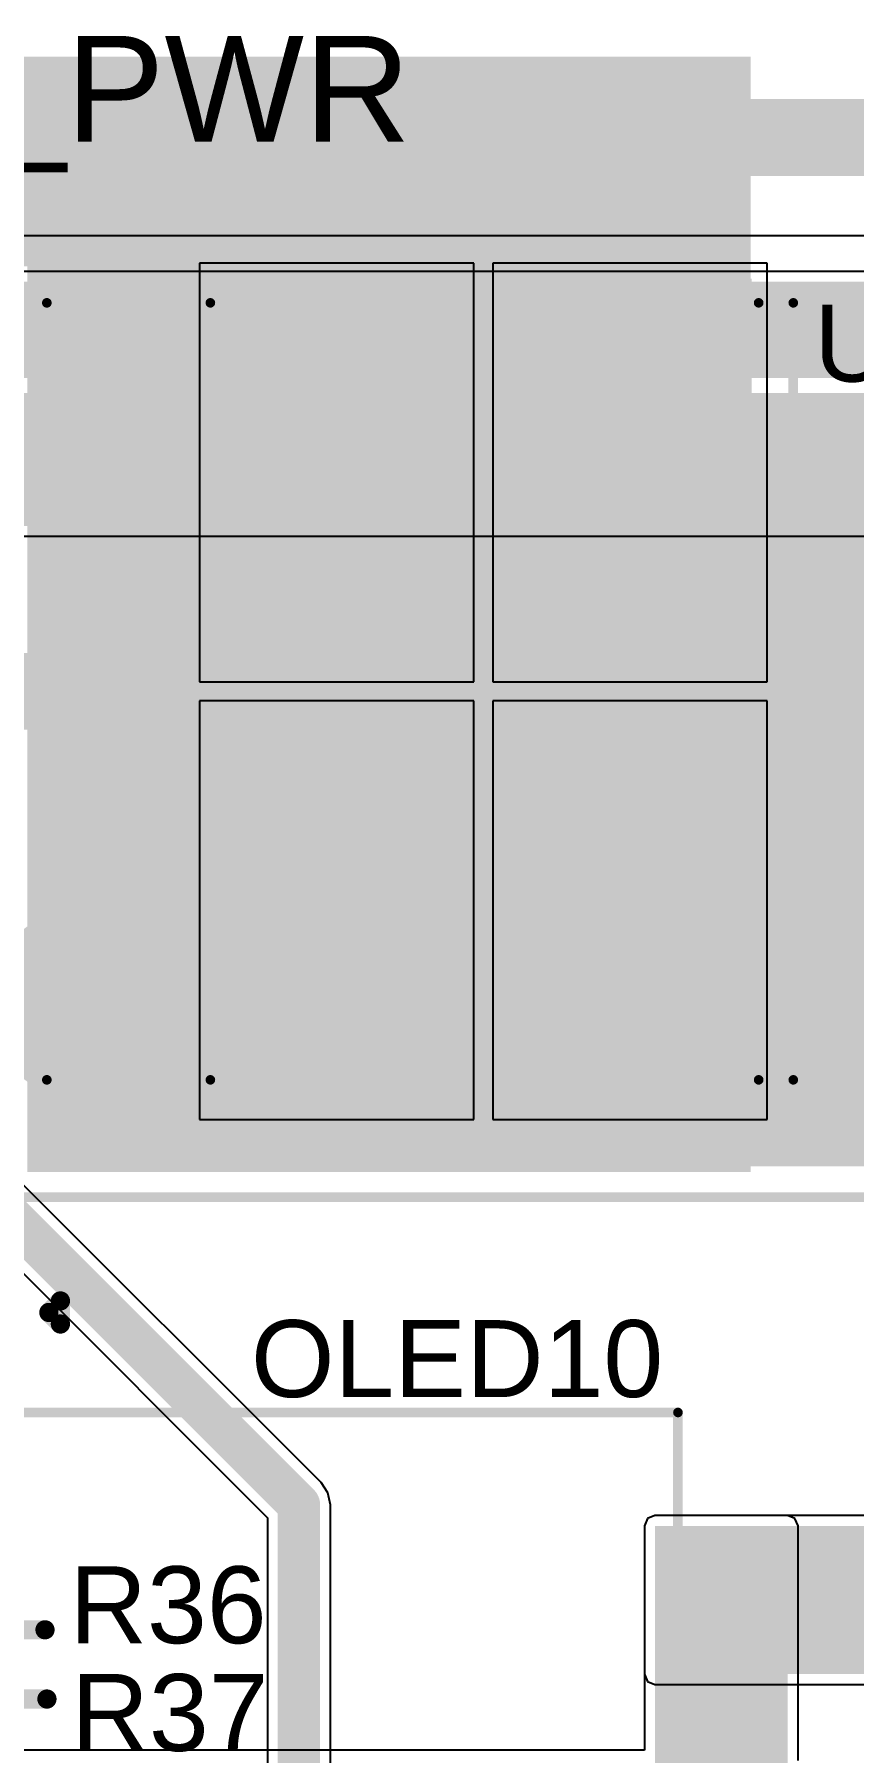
# Model space of a CAD drawing. Header units: millimetres. Extents: x -0.27 to 4.7, y -0.39 to 2.83.
# Drawn here: x 2.467 to 2.893, y 1.881 to 2.775 of the extents above; entities that cross this region are included whole.
import ezdxf

# ---------------------------------------------------------------- set-up
doc = ezdxf.new("R2010")
doc.units = ezdxf.units.MM
doc.header["$MEASUREMENT"] = 0
for name, color, linetype in [('BottomLayer', 5, 'Continuous'), ('BottomSolder', 6, 'Continuous'), ('TopLayer', 1, 'Continuous'), ('TopOverlay', 2, 'Continuous'), ('TopPaste', 8, 'Continuous'), ('TopSolder', 216, 'Continuous'), ('ViaHoleLayer', 16, 'Continuous')]:
    doc.layers.add(name, color=color, linetype=linetype)
doc.styles.add('Arial', font='', dxfattribs={"height": 0.2})
doc.styles.get('Arial').set_extended_font_data('Arial')

# ---------------------------------------------------------------- blocks, each defined once
blk = doc.blocks.new('OLED_0_96________2C_7')
at = {"layer": 'TopOverlay', "const_width": 0.005}
for points in [[(-0.539, 0.062), (0.539, 0.062)], [(0.539, -1.036), (0.539, 0.062)]]:
    blk.add_lwpolyline(points, dxfattribs=at)
at = {"layer": 'TopOverlay', "const_width": 0.0025}
blk.add_lwpolyline([(0.53775, 0.062, 1), (0.54025, 0.062, 1)], format="xyb", close=True, dxfattribs=at)
blk.add_lwpolyline([(0.53775, 0.062, 1), (0.54025, 0.062, 1)], format="xyb", close=True, dxfattribs=at)
blk = doc.blocks.new('ZIO_101954_8')
at = {"layer": 'TopOverlay'}
for points, const_width in [([(-0.719, 0.0569999), (0.719, 0.057)], 0.005), ([(0.212, -0.003), (0.218, 0.003)], 0.01), ([(0.212, -0.003), (0.218, -0.009)], 0.01), ([(0.218, -0.009), (0.218, 0.003)], 0.01)]:
    blk.add_lwpolyline(points, dxfattribs=dict(at, const_width=const_width))
at = {"layer": 'TopOverlay', "const_width": 0.005}
for points in [[(0.2095, -0.003, 1), (0.2145, -0.003, 1)], [(0.2095, -0.003, 1), (0.2145, -0.003, 1)], [(0.2155, 0.003, 1), (0.2205, 0.003, 1)], [(0.2155, 0.003, 1), (0.2205, 0.003, 1)], [(0.2155, -0.009, 1), (0.2205, -0.009, 1)], [(0.2155, -0.009, 1), (0.2205, -0.009, 1)]]:
    blk.add_lwpolyline(points, format="xyb", close=True, dxfattribs=at)
blk = doc.blocks.new('DDPAK_54')
at = {"layer": 'TopLayer'}
for points in [[(-0.21259835, 0.32647645), (0.21259855, 0.32647645), (0.21259855, 0.05127955), (-0.21259835, 0.05127955)], [(-0.1549212, -0.1463582), (-0.1127952, -0.1463582), (-0.1127952, -0.2313976), (-0.1549212, -0.2313976)], [(-0.0879921, -0.1463582), (-0.0458661, -0.1463582), (-0.0458661, -0.2313976), (-0.0879921, -0.2313976)], [(-0.0210629, -0.1463582), (0.0210631, -0.1463582), (0.0210631, -0.2313976), (-0.0210629, -0.2313976)], [(0.0458662, -0.1463582), (0.0879922, -0.1463582), (0.0879922, -0.2313976), (0.0458662, -0.2313976)], [(0.1127953, -0.1463582), (0.1549213, -0.1463582), (0.1549213, -0.2313976), (0.1127953, -0.2313976)]]:
    blk.add_hatch(color=1, dxfattribs=at).paths.add_polyline_path(points)
at = {"layer": 'TopPaste'}
for points in [[(-0.21259835, 0.32647645), (0.21259855, 0.32647645), (0.21259855, 0.05127955), (-0.21259835, 0.05127955)], [(-0.1549212, -0.1463582), (-0.1127952, -0.1463582), (-0.1127952, -0.2313976), (-0.1549212, -0.2313976)], [(-0.0879921, -0.1463582), (-0.0458661, -0.1463582), (-0.0458661, -0.2313976), (-0.0879921, -0.2313976)], [(-0.0210629, -0.1463582), (0.0210631, -0.1463582), (0.0210631, -0.2313976), (-0.0210629, -0.2313976)], [(0.0458662, -0.1463582), (0.0879922, -0.1463582), (0.0879922, -0.2313976), (0.0458662, -0.2313976)], [(0.1127953, -0.1463582), (0.1549213, -0.1463582), (0.1549213, -0.2313976), (0.1127953, -0.2313976)]]:
    blk.add_hatch(color=8, dxfattribs=at).paths.add_polyline_path(points)
at = {"layer": 'TopSolder'}
for points in [[(-0.21456685, 0.32844495), (0.21456705, 0.32844495), (0.21456705, 0.04931105), (-0.21456685, 0.04931105)], [(-0.1568897, -0.1443897), (-0.1108267, -0.1443897), (-0.1108267, -0.2333661), (-0.1568897, -0.2333661)], [(-0.0899606, -0.1443897), (-0.0438976, -0.1443897), (-0.0438976, -0.2333661), (-0.0899606, -0.2333661)], [(-0.0230314, -0.1443897), (0.0230316, -0.1443897), (0.0230316, -0.2333661), (-0.0230314, -0.2333661)], [(0.0438977, -0.1443897), (0.0899607, -0.1443897), (0.0899607, -0.2333661), (0.0438977, -0.2333661)], [(0.1108268, -0.1443897), (0.1568898, -0.1443897), (0.1568898, -0.2333661), (0.1108268, -0.2333661)]]:
    blk.add_hatch(color=216, dxfattribs=at).paths.add_polyline_path(points)
at = {"layer": 'TopOverlay'}
for points, const_width in [([(-0.202, 0.332), (-0.202, 0.35)], 0.005), ([(0.202, 0.35), (-0.202, 0.35)], 0.005), ([(0.2020002, 0.3499998), (0.202, 0.35)], 0.005), ([(0.2020002, 0.332), (0.2020002, 0.3499998)], 0.005), ([(-0.202, -0.038), (-0.202, 0.047)], 0.005), ([(0.2020002, -0.038), (0.2020002, 0.047)], 0.005), ([(0.2020002, -0.038), (-0.202, -0.038)], 0.005), ([(-0.167, -0.196), (-0.167, -0.186)], 0.01), ([(-0.162, -0.191), (-0.167, -0.186)], 0.01), ([(-0.167, -0.196), (-0.162, -0.191)], 0.01)]:
    blk.add_lwpolyline(points, dxfattribs=dict(at, const_width=const_width))
for points, const_width in [([(-0.20325, 0.35, 1), (-0.20075, 0.35, 1)], 0.0025), ([(-0.20325, 0.35, 1), (-0.20075, 0.35, 1)], 0.0025), ([(0.20075, 0.35, 1), (0.20325, 0.35, 1)], 0.0025), ([(0.20075, 0.35, 1), (0.20325, 0.35, 1)], 0.0025), ([(0.2007502, 0.3499998, 1), (0.2032502, 0.3499998, 1)], 0.0025), ([(0.2007502, 0.3499998, 1), (0.2032502, 0.3499998, 1)], 0.0025), ([(-0.20325, 0.332, 1), (-0.20075, 0.332, 1)], 0.0025), ([(0.2007502, 0.332, 1), (0.2032502, 0.332, 1)], 0.0025), ([(-0.20325, 0.047, 1), (-0.20075, 0.047, 1)], 0.0025), ([(0.2007502, 0.047, 1), (0.2032502, 0.047, 1)], 0.0025), ([(-0.20325, -0.038, 1), (-0.20075, -0.038, 1)], 0.0025), ([(-0.20325, -0.038, 1), (-0.20075, -0.038, 1)], 0.0025), ([(0.2007502, -0.038, 1), (0.2032502, -0.038, 1)], 0.0025), ([(0.2007502, -0.038, 1), (0.2032502, -0.038, 1)], 0.0025), ([(-0.1695, -0.186, 1), (-0.1645, -0.186, 1)], 0.005), ([(-0.1695, -0.186, 1), (-0.1645, -0.186, 1)], 0.005), ([(-0.1645, -0.191, 1), (-0.1595, -0.191, 1)], 0.005), ([(-0.1645, -0.191, 1), (-0.1595, -0.191, 1)], 0.005), ([(-0.1695, -0.196, 1), (-0.1645, -0.196, 1)], 0.005), ([(-0.1695, -0.196, 1), (-0.1645, -0.196, 1)], 0.005)]:
    blk.add_lwpolyline(points, format="xyb", close=True, dxfattribs=dict(at, const_width=const_width))

msp = doc.modelspace()

# ---------------------------------------------------------------- hatches: boundary and pattern name
at = {"layer": 'BottomLayer'}
for points in [[(2.3088226, 2.6539486), (2.8398226, 2.6539486), (2.8398226, 2.7629486), (2.3088226, 2.7629486)], [(2.395, 2.519), (3.219, 2.519), (3.219, 2.588), (2.395, 2.588)], [(2.8535789, 2.218), (3.0019999, 2.218), (3.0019999, 2.513), (2.8535789, 2.513)], [(2.8608226, 2.2189486), (3.2928226, 2.2189486), (3.2928226, 2.514), (2.8608226, 2.514)], [(2.79, 1.922), (3.247, 1.922), (3.247, 1.999), (2.79, 1.999)]]:
    msp.add_hatch(color=5, dxfattribs=at).paths.add_polyline_path(points)
h = msp.add_hatch(color=5, dxfattribs=at)
edge = h.paths.add_edge_path()
edge.add_arc((2.4808226, 2.6679486), 0.011811, 0, 360)
h = msp.add_hatch(color=5, dxfattribs=at)
edge = h.paths.add_edge_path()
edge.add_arc((2.5068226, 2.6679486), 0.011811, 0, 360)
h = msp.add_hatch(color=5, dxfattribs=at)
edge = h.paths.add_edge_path()
edge.add_arc((2.5328226, 2.6679486), 0.011811, 0, 360)
h = msp.add_hatch(color=5, dxfattribs=at)
edge = h.paths.add_edge_path()
edge.add_arc((2.5588226, 2.6679486), 0.011811, 0, 360)
h = msp.add_hatch(color=5, dxfattribs=at)
edge = h.paths.add_edge_path()
edge.add_arc((2.5848226, 2.6679486), 0.011811, 0, 360)
h = msp.add_hatch(color=5, dxfattribs=at)
edge = h.paths.add_edge_path()
edge.add_arc((2.6108226, 2.6679486), 0.011811, 0, 360)
h = msp.add_hatch(color=5, dxfattribs=at)
edge = h.paths.add_edge_path()
edge.add_arc((2.6368226, 2.6679486), 0.011811, 0, 360)
h = msp.add_hatch(color=5, dxfattribs=at)
edge = h.paths.add_edge_path()
edge.add_arc((2.6628226, 2.6679486), 0.011811, 0, 360)
h = msp.add_hatch(color=5, dxfattribs=at)
edge = h.paths.add_edge_path()
edge.add_arc((2.6888226, 2.6679486), 0.011811, 0, 360)
h = msp.add_hatch(color=5, dxfattribs=at)
edge = h.paths.add_edge_path()
edge.add_arc((2.7148226, 2.6679486), 0.011811, 0, 360)
h = msp.add_hatch(color=5, dxfattribs=at)
edge = h.paths.add_edge_path()
edge.add_arc((2.7408226, 2.6679486), 0.011811, 0, 360)
h = msp.add_hatch(color=5, dxfattribs=at)
edge = h.paths.add_edge_path()
edge.add_arc((2.7668226, 2.6679486), 0.011811, 0, 360)
h = msp.add_hatch(color=5, dxfattribs=at)
edge = h.paths.add_edge_path()
edge.add_arc((2.7928226, 2.6679486), 0.011811, 0, 360)
h = msp.add_hatch(color=5, dxfattribs=at)
edge = h.paths.add_edge_path()
edge.add_arc((2.8188226, 2.6679486), 0.011811, 0, 360)
h = msp.add_hatch(color=5, dxfattribs=at)
edge = h.paths.add_edge_path()
edge.add_arc((2.8748226, 2.5011296), 0.011811, 0, 360)
h = msp.add_hatch(color=5, dxfattribs=at)
edge = h.paths.add_edge_path()
edge.add_arc((2.8748226, 2.4747115), 0.011811, 0, 360)
h = msp.add_hatch(color=5, dxfattribs=at)
edge = h.paths.add_edge_path()
edge.add_arc((2.8748226, 2.4482934), 0.011811, 0, 360)
h = msp.add_hatch(color=5, dxfattribs=at)
edge = h.paths.add_edge_path()
edge.add_arc((2.8748226, 2.4218753), 0.011811, 0, 360)
h = msp.add_hatch(color=5, dxfattribs=at)
edge = h.paths.add_edge_path()
edge.add_arc((2.8748226, 2.3954572), 0.011811, 0, 360)
h = msp.add_hatch(color=5, dxfattribs=at)
edge = h.paths.add_edge_path()
edge.add_arc((2.8748226, 2.3690391), 0.011811, 0, 360)
h = msp.add_hatch(color=5, dxfattribs=at)
edge = h.paths.add_edge_path()
edge.add_arc((2.8748226, 2.342621), 0.011811, 0, 360)
h = msp.add_hatch(color=5, dxfattribs=at)
edge = h.paths.add_edge_path()
edge.add_arc((2.8748226, 2.3162029), 0.011811, 0, 360)
h = msp.add_hatch(color=5, dxfattribs=at)
edge = h.paths.add_edge_path()
edge.add_arc((2.8748226, 2.2897848), 0.011811, 0, 360)
h = msp.add_hatch(color=5, dxfattribs=at)
edge = h.paths.add_edge_path()
edge.add_arc((2.8748226, 2.2633667), 0.011811, 0, 360)
h = msp.add_hatch(color=5, dxfattribs=at)
edge = h.paths.add_edge_path()
edge.add_arc((2.8748226, 2.2369486), 0.011811, 0, 360)
h = msp.add_hatch(color=5, dxfattribs=at)
edge = h.paths.add_edge_path()
edge.add_arc((2.4808226, 2.1979487), 0.011811, 0, 360)
h = msp.add_hatch(color=5, dxfattribs=at)
edge = h.paths.add_edge_path()
edge.add_arc((2.5068226, 2.1979487), 0.011811, 0, 360)
h = msp.add_hatch(color=5, dxfattribs=at)
edge = h.paths.add_edge_path()
edge.add_arc((2.5328226, 2.1979487), 0.011811, 0, 360)
h = msp.add_hatch(color=5, dxfattribs=at)
edge = h.paths.add_edge_path()
edge.add_arc((2.5588226, 2.1979487), 0.011811, 0, 360)
h = msp.add_hatch(color=5, dxfattribs=at)
edge = h.paths.add_edge_path()
edge.add_arc((2.5848226, 2.1979487), 0.011811, 0, 360)
h = msp.add_hatch(color=5, dxfattribs=at)
edge = h.paths.add_edge_path()
edge.add_arc((2.6108226, 2.1979487), 0.011811, 0, 360)
h = msp.add_hatch(color=5, dxfattribs=at)
edge = h.paths.add_edge_path()
edge.add_arc((2.6368226, 2.1979487), 0.011811, 0, 360)
h = msp.add_hatch(color=5, dxfattribs=at)
edge = h.paths.add_edge_path()
edge.add_arc((2.6628226, 2.1979487), 0.011811, 0, 360)
h = msp.add_hatch(color=5, dxfattribs=at)
edge = h.paths.add_edge_path()
edge.add_arc((2.6888226, 2.1979487), 0.011811, 0, 360)
h = msp.add_hatch(color=5, dxfattribs=at)
edge = h.paths.add_edge_path()
edge.add_arc((2.7148226, 2.1979487), 0.011811, 0, 360)
h = msp.add_hatch(color=5, dxfattribs=at)
edge = h.paths.add_edge_path()
edge.add_arc((2.7408226, 2.1979487), 0.011811, 0, 360)
h = msp.add_hatch(color=5, dxfattribs=at)
edge = h.paths.add_edge_path()
edge.add_arc((2.7668226, 2.1979487), 0.011811, 0, 360)
h = msp.add_hatch(color=5, dxfattribs=at)
edge = h.paths.add_edge_path()
edge.add_arc((2.7928226, 2.1979487), 0.011811, 0, 360)
h = msp.add_hatch(color=5, dxfattribs=at)
edge = h.paths.add_edge_path()
edge.add_arc((2.8188226, 2.1979487), 0.011811, 0, 360)
h = msp.add_hatch(color=5, dxfattribs=at)
edge = h.paths.add_edge_path()
edge.add_arc((2.819, 1.976), 0.011811, 0, 360)
h = msp.add_hatch(color=5, dxfattribs=at)
edge = h.paths.add_edge_path()
edge.add_arc((2.819, 1.94), 0.011811, 0, 360)
at = {"layer": 'BottomSolder'}
h = msp.add_hatch(color=6, dxfattribs=at)
edge = h.paths.add_edge_path()
edge.add_arc((2.4808226, 2.6679486), 0.0059055, 0, 360)
h = msp.add_hatch(color=6, dxfattribs=at)
edge = h.paths.add_edge_path()
edge.add_arc((2.5068226, 2.6679486), 0.0059055, 0, 360)
h = msp.add_hatch(color=6, dxfattribs=at)
edge = h.paths.add_edge_path()
edge.add_arc((2.5328226, 2.6679486), 0.0059055, 0, 360)
h = msp.add_hatch(color=6, dxfattribs=at)
edge = h.paths.add_edge_path()
edge.add_arc((2.5588226, 2.6679486), 0.0059055, 0, 360)
h = msp.add_hatch(color=6, dxfattribs=at)
edge = h.paths.add_edge_path()
edge.add_arc((2.5848226, 2.6679486), 0.0059055, 0, 360)
h = msp.add_hatch(color=6, dxfattribs=at)
edge = h.paths.add_edge_path()
edge.add_arc((2.6108226, 2.6679486), 0.0059055, 0, 360)
h = msp.add_hatch(color=6, dxfattribs=at)
edge = h.paths.add_edge_path()
edge.add_arc((2.6368226, 2.6679486), 0.0059055, 0, 360)
h = msp.add_hatch(color=6, dxfattribs=at)
edge = h.paths.add_edge_path()
edge.add_arc((2.6628226, 2.6679486), 0.0059055, 0, 360)
h = msp.add_hatch(color=6, dxfattribs=at)
edge = h.paths.add_edge_path()
edge.add_arc((2.6888226, 2.6679486), 0.0059055, 0, 360)
h = msp.add_hatch(color=6, dxfattribs=at)
edge = h.paths.add_edge_path()
edge.add_arc((2.7148226, 2.6679486), 0.0059055, 0, 360)
h = msp.add_hatch(color=6, dxfattribs=at)
edge = h.paths.add_edge_path()
edge.add_arc((2.7408226, 2.6679486), 0.0059055, 0, 360)
h = msp.add_hatch(color=6, dxfattribs=at)
edge = h.paths.add_edge_path()
edge.add_arc((2.7668226, 2.6679486), 0.0059055, 0, 360)
h = msp.add_hatch(color=6, dxfattribs=at)
edge = h.paths.add_edge_path()
edge.add_arc((2.7928226, 2.6679486), 0.0059055, 0, 360)
h = msp.add_hatch(color=6, dxfattribs=at)
edge = h.paths.add_edge_path()
edge.add_arc((2.8188226, 2.6679486), 0.0059055, 0, 360)
h = msp.add_hatch(color=6, dxfattribs=at)
edge = h.paths.add_edge_path()
edge.add_arc((2.8748226, 2.5011296), 0.0059055, 0, 360)
h = msp.add_hatch(color=6, dxfattribs=at)
edge = h.paths.add_edge_path()
edge.add_arc((2.8748226, 2.4747115), 0.0059055, 0, 360)
h = msp.add_hatch(color=6, dxfattribs=at)
edge = h.paths.add_edge_path()
edge.add_arc((2.8748226, 2.4482934), 0.0059055, 0, 360)
h = msp.add_hatch(color=6, dxfattribs=at)
edge = h.paths.add_edge_path()
edge.add_arc((2.8748226, 2.4218753), 0.0059055, 0, 360)
h = msp.add_hatch(color=6, dxfattribs=at)
edge = h.paths.add_edge_path()
edge.add_arc((2.8748226, 2.3954572), 0.0059055, 0, 360)
h = msp.add_hatch(color=6, dxfattribs=at)
edge = h.paths.add_edge_path()
edge.add_arc((2.8748226, 2.3690391), 0.0059055, 0, 360)
h = msp.add_hatch(color=6, dxfattribs=at)
edge = h.paths.add_edge_path()
edge.add_arc((2.8748226, 2.342621), 0.0059055, 0, 360)
h = msp.add_hatch(color=6, dxfattribs=at)
edge = h.paths.add_edge_path()
edge.add_arc((2.8748226, 2.3162029), 0.0059055, 0, 360)
h = msp.add_hatch(color=6, dxfattribs=at)
edge = h.paths.add_edge_path()
edge.add_arc((2.8748226, 2.2897848), 0.0059055, 0, 360)
h = msp.add_hatch(color=6, dxfattribs=at)
edge = h.paths.add_edge_path()
edge.add_arc((2.8748226, 2.2633667), 0.0059055, 0, 360)
h = msp.add_hatch(color=6, dxfattribs=at)
edge = h.paths.add_edge_path()
edge.add_arc((2.8748226, 2.2369486), 0.0059055, 0, 360)
h = msp.add_hatch(color=6, dxfattribs=at)
edge = h.paths.add_edge_path()
edge.add_arc((2.4808226, 2.1979487), 0.0059055, 0, 360)
h = msp.add_hatch(color=6, dxfattribs=at)
edge = h.paths.add_edge_path()
edge.add_arc((2.5068226, 2.1979487), 0.0059055, 0, 360)
h = msp.add_hatch(color=6, dxfattribs=at)
edge = h.paths.add_edge_path()
edge.add_arc((2.5328226, 2.1979487), 0.0059055, 0, 360)
h = msp.add_hatch(color=6, dxfattribs=at)
edge = h.paths.add_edge_path()
edge.add_arc((2.5588226, 2.1979487), 0.0059055, 0, 360)
h = msp.add_hatch(color=6, dxfattribs=at)
edge = h.paths.add_edge_path()
edge.add_arc((2.5848226, 2.1979487), 0.0059055, 0, 360)
h = msp.add_hatch(color=6, dxfattribs=at)
edge = h.paths.add_edge_path()
edge.add_arc((2.6108226, 2.1979487), 0.0059055, 0, 360)
h = msp.add_hatch(color=6, dxfattribs=at)
edge = h.paths.add_edge_path()
edge.add_arc((2.6368226, 2.1979487), 0.0059055, 0, 360)
h = msp.add_hatch(color=6, dxfattribs=at)
edge = h.paths.add_edge_path()
edge.add_arc((2.6628226, 2.1979487), 0.0059055, 0, 360)
h = msp.add_hatch(color=6, dxfattribs=at)
edge = h.paths.add_edge_path()
edge.add_arc((2.6888226, 2.1979487), 0.0059055, 0, 360)
h = msp.add_hatch(color=6, dxfattribs=at)
edge = h.paths.add_edge_path()
edge.add_arc((2.7148226, 2.1979487), 0.0059055, 0, 360)
h = msp.add_hatch(color=6, dxfattribs=at)
edge = h.paths.add_edge_path()
edge.add_arc((2.7408226, 2.1979487), 0.0059055, 0, 360)
h = msp.add_hatch(color=6, dxfattribs=at)
edge = h.paths.add_edge_path()
edge.add_arc((2.7668226, 2.1979487), 0.0059055, 0, 360)
h = msp.add_hatch(color=6, dxfattribs=at)
edge = h.paths.add_edge_path()
edge.add_arc((2.7928226, 2.1979487), 0.0059055, 0, 360)
h = msp.add_hatch(color=6, dxfattribs=at)
edge = h.paths.add_edge_path()
edge.add_arc((2.8188226, 2.1979487), 0.0059055, 0, 360)
h = msp.add_hatch(color=6, dxfattribs=at)
edge = h.paths.add_edge_path()
edge.add_arc((2.819, 1.976), 0.0059055, 0, 360)
h = msp.add_hatch(color=6, dxfattribs=at)
edge = h.paths.add_edge_path()
edge.add_arc((2.819, 1.94), 0.0059055, 0, 360)
at = {"layer": 'TopLayer'}
for points in [[(2.4638226, 2.183), (2.8398226, 2.183), (2.8398226, 2.6919486), (2.4638226, 2.6919486)], [(2.7878226, 2.186), (3.0498226, 2.186), (3.0498226, 2.5769486), (2.7878226, 2.5769486)], [(2.79, 1.8441474), (2.859, 1.8441474), (2.859, 1.999), (2.79, 1.999)]]:
    msp.add_hatch(color=1, dxfattribs=at).paths.add_polyline_path(points)
h = msp.add_hatch(color=1, dxfattribs=at)
edge = h.paths.add_edge_path()
edge.add_arc((2.4808226, 2.6679486), 0.011811, 0, 360)
h = msp.add_hatch(color=1, dxfattribs=at)
edge = h.paths.add_edge_path()
edge.add_arc((2.5068226, 2.6679486), 0.011811, 0, 360)
h = msp.add_hatch(color=1, dxfattribs=at)
edge = h.paths.add_edge_path()
edge.add_arc((2.5328226, 2.6679486), 0.011811, 0, 360)
h = msp.add_hatch(color=1, dxfattribs=at)
edge = h.paths.add_edge_path()
edge.add_arc((2.5588226, 2.6679486), 0.011811, 0, 360)
h = msp.add_hatch(color=1, dxfattribs=at)
edge = h.paths.add_edge_path()
edge.add_arc((2.5848226, 2.6679486), 0.011811, 0, 360)
h = msp.add_hatch(color=1, dxfattribs=at)
edge = h.paths.add_edge_path()
edge.add_arc((2.6108226, 2.6679486), 0.011811, 0, 360)
h = msp.add_hatch(color=1, dxfattribs=at)
edge = h.paths.add_edge_path()
edge.add_arc((2.6368226, 2.6679486), 0.011811, 0, 360)
h = msp.add_hatch(color=1, dxfattribs=at)
edge = h.paths.add_edge_path()
edge.add_arc((2.6628226, 2.6679486), 0.011811, 0, 360)
h = msp.add_hatch(color=1, dxfattribs=at)
edge = h.paths.add_edge_path()
edge.add_arc((2.6888226, 2.6679486), 0.011811, 0, 360)
h = msp.add_hatch(color=1, dxfattribs=at)
edge = h.paths.add_edge_path()
edge.add_arc((2.7148226, 2.6679486), 0.011811, 0, 360)
h = msp.add_hatch(color=1, dxfattribs=at)
edge = h.paths.add_edge_path()
edge.add_arc((2.7408226, 2.6679486), 0.011811, 0, 360)
h = msp.add_hatch(color=1, dxfattribs=at)
edge = h.paths.add_edge_path()
edge.add_arc((2.7668226, 2.6679486), 0.011811, 0, 360)
h = msp.add_hatch(color=1, dxfattribs=at)
edge = h.paths.add_edge_path()
edge.add_arc((2.7928226, 2.6679486), 0.011811, 0, 360)
h = msp.add_hatch(color=1, dxfattribs=at)
edge = h.paths.add_edge_path()
edge.add_arc((2.8188226, 2.6679486), 0.011811, 0, 360)
h = msp.add_hatch(color=1, dxfattribs=at)
edge = h.paths.add_edge_path()
edge.add_arc((2.8748226, 2.5011296), 0.011811, 0, 360)
h = msp.add_hatch(color=1, dxfattribs=at)
edge = h.paths.add_edge_path()
edge.add_arc((2.8748226, 2.4747115), 0.011811, 0, 360)
h = msp.add_hatch(color=1, dxfattribs=at)
edge = h.paths.add_edge_path()
edge.add_arc((2.8748226, 2.4482934), 0.011811, 0, 360)
h = msp.add_hatch(color=1, dxfattribs=at)
edge = h.paths.add_edge_path()
edge.add_arc((2.8748226, 2.4218753), 0.011811, 0, 360)
h = msp.add_hatch(color=1, dxfattribs=at)
edge = h.paths.add_edge_path()
edge.add_arc((2.8748226, 2.3954572), 0.011811, 0, 360)
h = msp.add_hatch(color=1, dxfattribs=at)
edge = h.paths.add_edge_path()
edge.add_arc((2.8748226, 2.3690391), 0.011811, 0, 360)
h = msp.add_hatch(color=1, dxfattribs=at)
edge = h.paths.add_edge_path()
edge.add_arc((2.8748226, 2.342621), 0.011811, 0, 360)
h = msp.add_hatch(color=1, dxfattribs=at)
edge = h.paths.add_edge_path()
edge.add_arc((2.8748226, 2.3162029), 0.011811, 0, 360)
h = msp.add_hatch(color=1, dxfattribs=at)
edge = h.paths.add_edge_path()
edge.add_arc((2.8748226, 2.2897848), 0.011811, 0, 360)
h = msp.add_hatch(color=1, dxfattribs=at)
edge = h.paths.add_edge_path()
edge.add_arc((2.8748226, 2.2633667), 0.011811, 0, 360)
h = msp.add_hatch(color=1, dxfattribs=at)
edge = h.paths.add_edge_path()
edge.add_arc((2.8748226, 2.2369486), 0.011811, 0, 360)
h = msp.add_hatch(color=1, dxfattribs=at)
edge = h.paths.add_edge_path()
edge.add_arc((2.4808226, 2.1979487), 0.011811, 0, 360)
h = msp.add_hatch(color=1, dxfattribs=at)
edge = h.paths.add_edge_path()
edge.add_arc((2.5068226, 2.1979487), 0.011811, 0, 360)
h = msp.add_hatch(color=1, dxfattribs=at)
edge = h.paths.add_edge_path()
edge.add_arc((2.5328226, 2.1979487), 0.011811, 0, 360)
h = msp.add_hatch(color=1, dxfattribs=at)
edge = h.paths.add_edge_path()
edge.add_arc((2.5588226, 2.1979487), 0.011811, 0, 360)
h = msp.add_hatch(color=1, dxfattribs=at)
edge = h.paths.add_edge_path()
edge.add_arc((2.5848226, 2.1979487), 0.011811, 0, 360)
h = msp.add_hatch(color=1, dxfattribs=at)
edge = h.paths.add_edge_path()
edge.add_arc((2.6108226, 2.1979487), 0.011811, 0, 360)
h = msp.add_hatch(color=1, dxfattribs=at)
edge = h.paths.add_edge_path()
edge.add_arc((2.6368226, 2.1979487), 0.011811, 0, 360)
h = msp.add_hatch(color=1, dxfattribs=at)
edge = h.paths.add_edge_path()
edge.add_arc((2.6628226, 2.1979487), 0.011811, 0, 360)
h = msp.add_hatch(color=1, dxfattribs=at)
edge = h.paths.add_edge_path()
edge.add_arc((2.6888226, 2.1979487), 0.011811, 0, 360)
h = msp.add_hatch(color=1, dxfattribs=at)
edge = h.paths.add_edge_path()
edge.add_arc((2.7148226, 2.1979487), 0.011811, 0, 360)
h = msp.add_hatch(color=1, dxfattribs=at)
edge = h.paths.add_edge_path()
edge.add_arc((2.7408226, 2.1979487), 0.011811, 0, 360)
h = msp.add_hatch(color=1, dxfattribs=at)
edge = h.paths.add_edge_path()
edge.add_arc((2.7668226, 2.1979487), 0.011811, 0, 360)
h = msp.add_hatch(color=1, dxfattribs=at)
edge = h.paths.add_edge_path()
edge.add_arc((2.7928226, 2.1979487), 0.011811, 0, 360)
h = msp.add_hatch(color=1, dxfattribs=at)
edge = h.paths.add_edge_path()
edge.add_arc((2.8188226, 2.1979487), 0.011811, 0, 360)
h = msp.add_hatch(color=1, dxfattribs=at)
edge = h.paths.add_edge_path()
edge.add_arc((2.819, 1.976), 0.011811, 0, 360)
h = msp.add_hatch(color=1, dxfattribs=at)
edge = h.paths.add_edge_path()
edge.add_arc((2.819, 1.94), 0.011811, 0, 360)
at = {"layer": 'TopSolder'}
h = msp.add_hatch(color=216, dxfattribs=at)
edge = h.paths.add_edge_path()
edge.add_arc((2.4808226, 2.6679486), 0.0059055, 0, 360)
h = msp.add_hatch(color=216, dxfattribs=at)
edge = h.paths.add_edge_path()
edge.add_arc((2.5068226, 2.6679486), 0.0059055, 0, 360)
h = msp.add_hatch(color=216, dxfattribs=at)
edge = h.paths.add_edge_path()
edge.add_arc((2.5328226, 2.6679486), 0.0059055, 0, 360)
h = msp.add_hatch(color=216, dxfattribs=at)
edge = h.paths.add_edge_path()
edge.add_arc((2.5588226, 2.6679486), 0.0059055, 0, 360)
h = msp.add_hatch(color=216, dxfattribs=at)
edge = h.paths.add_edge_path()
edge.add_arc((2.5848226, 2.6679486), 0.0059055, 0, 360)
h = msp.add_hatch(color=216, dxfattribs=at)
edge = h.paths.add_edge_path()
edge.add_arc((2.6108226, 2.6679486), 0.0059055, 0, 360)
h = msp.add_hatch(color=216, dxfattribs=at)
edge = h.paths.add_edge_path()
edge.add_arc((2.6368226, 2.6679486), 0.0059055, 0, 360)
h = msp.add_hatch(color=216, dxfattribs=at)
edge = h.paths.add_edge_path()
edge.add_arc((2.6628226, 2.6679486), 0.0059055, 0, 360)
h = msp.add_hatch(color=216, dxfattribs=at)
edge = h.paths.add_edge_path()
edge.add_arc((2.6888226, 2.6679486), 0.0059055, 0, 360)
h = msp.add_hatch(color=216, dxfattribs=at)
edge = h.paths.add_edge_path()
edge.add_arc((2.7148226, 2.6679486), 0.0059055, 0, 360)
h = msp.add_hatch(color=216, dxfattribs=at)
edge = h.paths.add_edge_path()
edge.add_arc((2.7408226, 2.6679486), 0.0059055, 0, 360)
h = msp.add_hatch(color=216, dxfattribs=at)
edge = h.paths.add_edge_path()
edge.add_arc((2.7668226, 2.6679486), 0.0059055, 0, 360)
h = msp.add_hatch(color=216, dxfattribs=at)
edge = h.paths.add_edge_path()
edge.add_arc((2.7928226, 2.6679486), 0.0059055, 0, 360)
h = msp.add_hatch(color=216, dxfattribs=at)
edge = h.paths.add_edge_path()
edge.add_arc((2.8188226, 2.6679486), 0.0059055, 0, 360)
h = msp.add_hatch(color=216, dxfattribs=at)
edge = h.paths.add_edge_path()
edge.add_arc((2.8748226, 2.5011296), 0.0059055, 0, 360)
h = msp.add_hatch(color=216, dxfattribs=at)
edge = h.paths.add_edge_path()
edge.add_arc((2.8748226, 2.4747115), 0.0059055, 0, 360)
h = msp.add_hatch(color=216, dxfattribs=at)
edge = h.paths.add_edge_path()
edge.add_arc((2.8748226, 2.4482934), 0.0059055, 0, 360)
h = msp.add_hatch(color=216, dxfattribs=at)
edge = h.paths.add_edge_path()
edge.add_arc((2.8748226, 2.4218753), 0.0059055, 0, 360)
h = msp.add_hatch(color=216, dxfattribs=at)
edge = h.paths.add_edge_path()
edge.add_arc((2.8748226, 2.3954572), 0.0059055, 0, 360)
h = msp.add_hatch(color=216, dxfattribs=at)
edge = h.paths.add_edge_path()
edge.add_arc((2.8748226, 2.3690391), 0.0059055, 0, 360)
h = msp.add_hatch(color=216, dxfattribs=at)
edge = h.paths.add_edge_path()
edge.add_arc((2.8748226, 2.342621), 0.0059055, 0, 360)
h = msp.add_hatch(color=216, dxfattribs=at)
edge = h.paths.add_edge_path()
edge.add_arc((2.8748226, 2.3162029), 0.0059055, 0, 360)
h = msp.add_hatch(color=216, dxfattribs=at)
edge = h.paths.add_edge_path()
edge.add_arc((2.8748226, 2.2897848), 0.0059055, 0, 360)
h = msp.add_hatch(color=216, dxfattribs=at)
edge = h.paths.add_edge_path()
edge.add_arc((2.8748226, 2.2633667), 0.0059055, 0, 360)
h = msp.add_hatch(color=216, dxfattribs=at)
edge = h.paths.add_edge_path()
edge.add_arc((2.8748226, 2.2369486), 0.0059055, 0, 360)
h = msp.add_hatch(color=216, dxfattribs=at)
edge = h.paths.add_edge_path()
edge.add_arc((2.4808226, 2.1979487), 0.0059055, 0, 360)
h = msp.add_hatch(color=216, dxfattribs=at)
edge = h.paths.add_edge_path()
edge.add_arc((2.5068226, 2.1979487), 0.0059055, 0, 360)
h = msp.add_hatch(color=216, dxfattribs=at)
edge = h.paths.add_edge_path()
edge.add_arc((2.5328226, 2.1979487), 0.0059055, 0, 360)
h = msp.add_hatch(color=216, dxfattribs=at)
edge = h.paths.add_edge_path()
edge.add_arc((2.5588226, 2.1979487), 0.0059055, 0, 360)
h = msp.add_hatch(color=216, dxfattribs=at)
edge = h.paths.add_edge_path()
edge.add_arc((2.5848226, 2.1979487), 0.0059055, 0, 360)
h = msp.add_hatch(color=216, dxfattribs=at)
edge = h.paths.add_edge_path()
edge.add_arc((2.6108226, 2.1979487), 0.0059055, 0, 360)
h = msp.add_hatch(color=216, dxfattribs=at)
edge = h.paths.add_edge_path()
edge.add_arc((2.6368226, 2.1979487), 0.0059055, 0, 360)
h = msp.add_hatch(color=216, dxfattribs=at)
edge = h.paths.add_edge_path()
edge.add_arc((2.6628226, 2.1979487), 0.0059055, 0, 360)
h = msp.add_hatch(color=216, dxfattribs=at)
edge = h.paths.add_edge_path()
edge.add_arc((2.6888226, 2.1979487), 0.0059055, 0, 360)
h = msp.add_hatch(color=216, dxfattribs=at)
edge = h.paths.add_edge_path()
edge.add_arc((2.7148226, 2.1979487), 0.0059055, 0, 360)
h = msp.add_hatch(color=216, dxfattribs=at)
edge = h.paths.add_edge_path()
edge.add_arc((2.7408226, 2.1979487), 0.0059055, 0, 360)
h = msp.add_hatch(color=216, dxfattribs=at)
edge = h.paths.add_edge_path()
edge.add_arc((2.7668226, 2.1979487), 0.0059055, 0, 360)
h = msp.add_hatch(color=216, dxfattribs=at)
edge = h.paths.add_edge_path()
edge.add_arc((2.7928226, 2.1979487), 0.0059055, 0, 360)
h = msp.add_hatch(color=216, dxfattribs=at)
edge = h.paths.add_edge_path()
edge.add_arc((2.8188226, 2.1979487), 0.0059055, 0, 360)
h = msp.add_hatch(color=216, dxfattribs=at)
edge = h.paths.add_edge_path()
edge.add_arc((2.819, 1.976), 0.0059055, 0, 360)
h = msp.add_hatch(color=216, dxfattribs=at)
edge = h.paths.add_edge_path()
edge.add_arc((2.819, 1.94), 0.0059055, 0, 360)
at = {"layer": 'ViaHoleLayer'}
h = msp.add_hatch(color=16, dxfattribs=at)
edge = h.paths.add_edge_path()
edge.add_arc((2.4808226, 2.6679486), 0.0059055, 0, 360)
h = msp.add_hatch(color=16, dxfattribs=at)
edge = h.paths.add_edge_path()
edge.add_arc((2.5068226, 2.6679486), 0.0059055, 0, 360)
h = msp.add_hatch(color=16, dxfattribs=at)
edge = h.paths.add_edge_path()
edge.add_arc((2.5328226, 2.6679486), 0.0059055, 0, 360)
h = msp.add_hatch(color=16, dxfattribs=at)
edge = h.paths.add_edge_path()
edge.add_arc((2.5588226, 2.6679486), 0.0059055, 0, 360)
h = msp.add_hatch(color=16, dxfattribs=at)
edge = h.paths.add_edge_path()
edge.add_arc((2.5848226, 2.6679486), 0.0059055, 0, 360)
h = msp.add_hatch(color=16, dxfattribs=at)
edge = h.paths.add_edge_path()
edge.add_arc((2.6108226, 2.6679486), 0.0059055, 0, 360)
h = msp.add_hatch(color=16, dxfattribs=at)
edge = h.paths.add_edge_path()
edge.add_arc((2.6368226, 2.6679486), 0.0059055, 0, 360)
h = msp.add_hatch(color=16, dxfattribs=at)
edge = h.paths.add_edge_path()
edge.add_arc((2.6628226, 2.6679486), 0.0059055, 0, 360)
h = msp.add_hatch(color=16, dxfattribs=at)
edge = h.paths.add_edge_path()
edge.add_arc((2.6888226, 2.6679486), 0.0059055, 0, 360)
h = msp.add_hatch(color=16, dxfattribs=at)
edge = h.paths.add_edge_path()
edge.add_arc((2.7148226, 2.6679486), 0.0059055, 0, 360)
h = msp.add_hatch(color=16, dxfattribs=at)
edge = h.paths.add_edge_path()
edge.add_arc((2.7408226, 2.6679486), 0.0059055, 0, 360)
h = msp.add_hatch(color=16, dxfattribs=at)
edge = h.paths.add_edge_path()
edge.add_arc((2.7668226, 2.6679486), 0.0059055, 0, 360)
h = msp.add_hatch(color=16, dxfattribs=at)
edge = h.paths.add_edge_path()
edge.add_arc((2.7928226, 2.6679486), 0.0059055, 0, 360)
h = msp.add_hatch(color=16, dxfattribs=at)
edge = h.paths.add_edge_path()
edge.add_arc((2.8188226, 2.6679486), 0.0059055, 0, 360)
h = msp.add_hatch(color=16, dxfattribs=at)
edge = h.paths.add_edge_path()
edge.add_arc((2.8748226, 2.5011296), 0.0059055, 0, 360)
h = msp.add_hatch(color=16, dxfattribs=at)
edge = h.paths.add_edge_path()
edge.add_arc((2.8748226, 2.4747115), 0.0059055, 0, 360)
h = msp.add_hatch(color=16, dxfattribs=at)
edge = h.paths.add_edge_path()
edge.add_arc((2.8748226, 2.4482934), 0.0059055, 0, 360)
h = msp.add_hatch(color=16, dxfattribs=at)
edge = h.paths.add_edge_path()
edge.add_arc((2.8748226, 2.4218753), 0.0059055, 0, 360)
h = msp.add_hatch(color=16, dxfattribs=at)
edge = h.paths.add_edge_path()
edge.add_arc((2.8748226, 2.3954572), 0.0059055, 0, 360)
h = msp.add_hatch(color=16, dxfattribs=at)
edge = h.paths.add_edge_path()
edge.add_arc((2.8748226, 2.3690391), 0.0059055, 0, 360)
h = msp.add_hatch(color=16, dxfattribs=at)
edge = h.paths.add_edge_path()
edge.add_arc((2.8748226, 2.342621), 0.0059055, 0, 360)
h = msp.add_hatch(color=16, dxfattribs=at)
edge = h.paths.add_edge_path()
edge.add_arc((2.8748226, 2.3162029), 0.0059055, 0, 360)
h = msp.add_hatch(color=16, dxfattribs=at)
edge = h.paths.add_edge_path()
edge.add_arc((2.8748226, 2.2897848), 0.0059055, 0, 360)
h = msp.add_hatch(color=16, dxfattribs=at)
edge = h.paths.add_edge_path()
edge.add_arc((2.8748226, 2.2633667), 0.0059055, 0, 360)
h = msp.add_hatch(color=16, dxfattribs=at)
edge = h.paths.add_edge_path()
edge.add_arc((2.8748226, 2.2369486), 0.0059055, 0, 360)
h = msp.add_hatch(color=16, dxfattribs=at)
edge = h.paths.add_edge_path()
edge.add_arc((2.4808226, 2.1979487), 0.0059055, 0, 360)
h = msp.add_hatch(color=16, dxfattribs=at)
edge = h.paths.add_edge_path()
edge.add_arc((2.5068226, 2.1979487), 0.0059055, 0, 360)
h = msp.add_hatch(color=16, dxfattribs=at)
edge = h.paths.add_edge_path()
edge.add_arc((2.5328226, 2.1979487), 0.0059055, 0, 360)
h = msp.add_hatch(color=16, dxfattribs=at)
edge = h.paths.add_edge_path()
edge.add_arc((2.5588226, 2.1979487), 0.0059055, 0, 360)
h = msp.add_hatch(color=16, dxfattribs=at)
edge = h.paths.add_edge_path()
edge.add_arc((2.5848226, 2.1979487), 0.0059055, 0, 360)
h = msp.add_hatch(color=16, dxfattribs=at)
edge = h.paths.add_edge_path()
edge.add_arc((2.6108226, 2.1979487), 0.0059055, 0, 360)
h = msp.add_hatch(color=16, dxfattribs=at)
edge = h.paths.add_edge_path()
edge.add_arc((2.6368226, 2.1979487), 0.0059055, 0, 360)
h = msp.add_hatch(color=16, dxfattribs=at)
edge = h.paths.add_edge_path()
edge.add_arc((2.6628226, 2.1979487), 0.0059055, 0, 360)
h = msp.add_hatch(color=16, dxfattribs=at)
edge = h.paths.add_edge_path()
edge.add_arc((2.6888226, 2.1979487), 0.0059055, 0, 360)
h = msp.add_hatch(color=16, dxfattribs=at)
edge = h.paths.add_edge_path()
edge.add_arc((2.7148226, 2.1979487), 0.0059055, 0, 360)
h = msp.add_hatch(color=16, dxfattribs=at)
edge = h.paths.add_edge_path()
edge.add_arc((2.7408226, 2.1979487), 0.0059055, 0, 360)
h = msp.add_hatch(color=16, dxfattribs=at)
edge = h.paths.add_edge_path()
edge.add_arc((2.7668226, 2.1979487), 0.0059055, 0, 360)
h = msp.add_hatch(color=16, dxfattribs=at)
edge = h.paths.add_edge_path()
edge.add_arc((2.7928226, 2.1979487), 0.0059055, 0, 360)
h = msp.add_hatch(color=16, dxfattribs=at)
edge = h.paths.add_edge_path()
edge.add_arc((2.8188226, 2.1979487), 0.0059055, 0, 360)
h = msp.add_hatch(color=16, dxfattribs=at)
edge = h.paths.add_edge_path()
edge.add_arc((2.819, 1.976), 0.0059055, 0, 360)
h = msp.add_hatch(color=16, dxfattribs=at)
edge = h.paths.add_edge_path()
edge.add_arc((2.819, 1.94), 0.0059055, 0, 360)

# ---------------------------------------------------------------- linework, layer by layer
at = {"layer": 'BottomLayer'}
for p, q in [((1.479062, 2.67), (3.4177087, 2.67)), ((3.1018226, 2.6512075), (1.8432902, 2.6512075)), ((2.4121707, 2.513588), (3.219, 2.513588)), ((2.6165354, 2.0215354), (2.4521361, 2.1859347)), ((2.4541144, 2.1378148), (2.5886865, 2.0032427)), ((2.6200717, 2.0162429), (2.6165354, 2.0215354)), ((2.6213135, 2.01), (2.6200717, 2.0162429)), ((2.5886865, 2.0032427), (2.5886865, 1.6588226)), ((2.6213135, 1.6655799), (2.6213135, 2.01)), ((2.7861731, 2.0028269), (2.784588, 1.999)), ((2.79, 2.004412), (2.7861731, 2.0028269)), ((3.247, 2.004412), (2.79, 2.004412)), ((2.784588, 1.999), (2.784588, 1.922)), ((2.784588, 1.922), (2.7861731, 1.9181731)), ((2.7861731, 1.9181731), (2.79, 1.916588)), ((2.79, 1.916588), (2.9684014, 1.916588))]:
    msp.add_line(p, q, dxfattribs=at)
for points, const_width in [([(1.8432894, 2.6209486), (3.1018226, 2.6209486)], 0.05), ([(2.4358226, 2.1791774), (2.605, 2.01)], 0.022), ([(2.605, 1.6588226), (2.605, 2.01)], 0.022)]:
    msp.add_lwpolyline(points, dxfattribs=dict(at, const_width=const_width))
at = {"layer": 'BottomLayer', "const_width": 0.011}
msp.add_lwpolyline([(2.5995, 2.01, 1), (2.6105, 2.01, 1)], format="xyb", close=True, dxfattribs=at)
msp.add_lwpolyline([(2.5995, 2.01, 1), (2.6105, 2.01, 1)], format="xyb", close=True, dxfattribs=at)
at = {"layer": 'TopLayer'}
for p, q in [((2.4204889, 2.67), (3.0715637, 2.67)), ((2.6958226, 2.655547), (2.5532242, 2.655547)), ((2.5532242, 2.655547), (2.5532242, 2.4379486)), ((2.6958226, 2.4379486), (2.6958226, 2.655547)), ((2.848421, 2.655547), (2.7058226, 2.655547)), ((2.7058226, 2.655547), (2.7058226, 2.4379486)), ((2.848421, 2.4379486), (2.848421, 2.655547)), ((2.5532242, 2.4379486), (2.6958226, 2.4379486)), ((2.7058226, 2.4379486), (2.848421, 2.4379486)), ((2.6958226, 2.4279486), (2.5532242, 2.4279486)), ((2.5532242, 2.4279486), (2.5532242, 2.2103502)), ((2.6958226, 2.2103502), (2.6958226, 2.4279486)), ((2.848421, 2.4279486), (2.7058226, 2.4279486)), ((2.7058226, 2.4279486), (2.7058226, 2.2103502)), ((2.848421, 2.2103502), (2.848421, 2.4279486)), ((2.5532242, 2.2103502), (2.6958226, 2.2103502)), ((2.7058226, 2.2103502), (2.848421, 2.2103502)), ((2.7861731, 2.0028269), (2.784588, 1.999)), ((2.79, 2.004412), (2.7861731, 2.0028269)), ((2.859, 2.004412), (2.79, 2.004412)), ((2.8628269, 2.0028269), (2.859, 2.004412)), ((2.864412, 1.999), (2.8628269, 2.0028269)), ((2.784588, 1.999), (2.784588, 1.8824148)), ((2.864412, 1.8770028), (2.864412, 1.999)), ((2.784588, 1.8824148), (2.2625894, 1.8824148))]:
    msp.add_line(p, q, dxfattribs=at)
for points, const_width in [([(2.4369486, 2.7209486), (3.0098226, 2.7209486)], 0.04), ([(2.7008226, 2.3579486), (2.7008226, 2.4329486)], 0.1), ([(2.3230667, 2.4329486), (2.7008226, 2.4329486)], 0.04), ([(2.6132241, 2.2703501), (2.7008226, 2.3579486)], 0.1), ([(2.4932241, 2.2703501), (2.6132241, 2.2703501)], 0.1)]:
    msp.add_lwpolyline(points, dxfattribs=dict(at, const_width=const_width))
for points, const_width in [([(2.6758226, 2.4329486, 1), (2.7258226, 2.4329486, 1)], 0.05), ([(2.6908226, 2.4329486, 1), (2.7108226, 2.4329486, 1)], 0.02), ([(2.6758226, 2.3579486, 1), (2.7258226, 2.3579486, 1)], 0.05), ([(2.6758226, 2.3579486, 1), (2.7258226, 2.3579486, 1)], 0.05), ([(2.4682241, 2.2703501, 1), (2.5182241, 2.2703501, 1)], 0.05), ([(2.5882241, 2.2703501, 1), (2.6382241, 2.2703501, 1)], 0.05), ([(2.5882241, 2.2703501, 1), (2.6382241, 2.2703501, 1)], 0.05)]:
    msp.add_lwpolyline(points, format="xyb", close=True, dxfattribs=dict(at, const_width=const_width))
at = {"layer": 'TopOverlay', "const_width": 0.01}
for points in [[(2.353, 1.945), (2.473, 1.945)], [(2.443, 1.909), (2.474, 1.909)]]:
    msp.add_lwpolyline(points, dxfattribs=at)
at = {"layer": 'TopOverlay', "const_width": 0.005}
for points in [[(2.4705, 1.945, 1), (2.4755, 1.945, 1)], [(2.4715, 1.909, 1), (2.4765, 1.909, 1)]]:
    msp.add_lwpolyline(points, format="xyb", close=True, dxfattribs=at)

# ---------------------------------------------------------------- block references
at = {"rotation": 270}
msp.add_blockref('DDPAK_54', (2.5119446, 2.4329487), dxfattribs=at)
for name, p in [('ZIO_101954_8', (2.262999, 2.112996)), ('OLED_0_96________2C_7', (2.262999, 1.995996))]:
    msp.add_blockref(name, p)

# ---------------------------------------------------------------- texts
at = {"layer": 'TopOverlay', "style": 'Arial'}
msp.add_text('GSM_PWR', height=0.055, rotation=360, dxfattribs=at).set_placement((2.2661243, 2.7187197))
for s, p in [('U2', (2.8726775, 2.5940065)), ('OLED10', (2.5800355, 2.0660065)), ('R36', (2.4856839, 1.9380065)), ('R37', (2.4866839, 1.8820065))]:
    msp.add_text(s, height=0.04, dxfattribs=at).set_placement(p)

doc.saveas('drawing.dxf')
